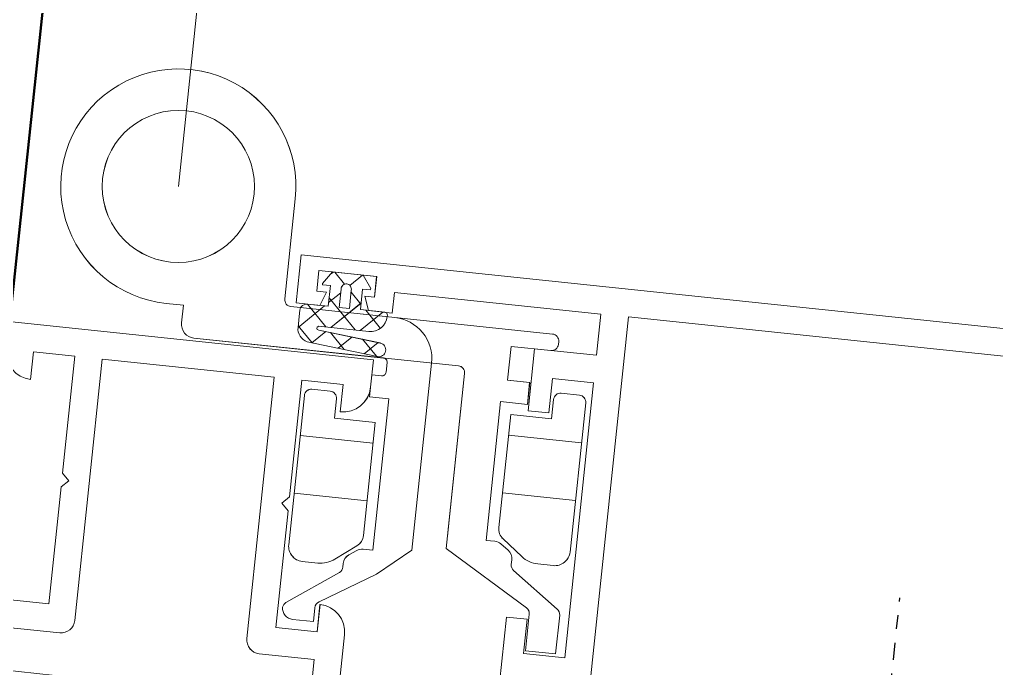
# Model space of a CAD drawing. Header units: millimetres. Extents: x 26282 to 30760, y 1404 to 4574.
# Drawn here: x 29683.1 to 29690.17, y 3457.87 to 3462.56 of the extents above; entities that cross this region are included whole.
import ezdxf

# ---------------------------------------------------------------- set-up
doc = ezdxf.new("R2010")
doc.units = ezdxf.units.MM
doc.header["$LTSCALE"] = 0.25
doc.linetypes.add('DIVIDE', pattern=[1.25, 0.5, -0.25, 0, -0.25, 0, -0.25])
for name, color, linetype, lineweight in [('AB-DUV', 4, 'Continuous', 50), ('DOĞRAMA', 30, 'Continuous', 20), ('SECTION LINE (3RDF)', 40, 'DIVIDE', 25)]:
    doc.layers.add(name, color=color, linetype=linetype, lineweight=lineweight)

# ---------------------------------------------------------------- blocks, each defined once
blk = doc.blocks.new('CHD60E27', base_point=(-138.6, 7.85))
at = {"color": 1, "linetype": 'Continuous'}
blk.add_line((-80.6, 56.35), (-78.6, 56.35), dxfattribs=at)
at = {"color": 40, "linetype": 'Continuous'}
for points in [[(-80.6, 29.85, -0.414213), (-82.599999, 31.85), (-80.6, 31.85), (-80.6, 34.85), (-89.1, 34.85), (-89.6, 35.35), (-90.1, 34.85), (-98.6, 34.85), (-98.6, 31.85)], [(-105.740408, 56.35), (-98.6, 56.35, -0.414213), (-96.599999, 54.350001), (-98.6, 54.35), (-98.6, 51.35), (-90.1, 51.35), (-89.6, 50.85), (-89.1, 51.35), (-80.6, 51.35), (-80.6, 54.35), (-82.6, 54.35, -0.414213), (-80.6, 56.35), (-78.6, 56.35), (-78.6, 56.35), (-78.6, 29.85)]]:
    blk.add_lwpolyline(points, format="xyb", dxfattribs=at)
blk.add_lwpolyline([(-80.6, 43.1), (-80.6, 49.35), (-99.6, 49.35, -0.414213), (-100.6, 50.35), (-100.6, 54.35), (-103.7, 54.35), (-103.7, 50.35, -0.414213), (-104.699999, 49.350001), (-113.2, 49.35), (-113.2, 36.85), (-104.7, 36.85, -0.414213), (-103.699999, 35.850001), (-103.7, 31.85), (-100.6, 31.85), (-100.6, 35.85, -0.414213), (-99.6, 36.85), (-80.6, 36.85), (-80.6, 43.1)], format="xyb", close=True, dxfattribs=at)
blk = doc.blocks.new('CHD60E28', base_point=(0, -82.8))
at = {"color": 40, "linetype": 'Continuous'}
blk.add_lwpolyline([(67, -28.30168), (67, -55.55084), (67, -82.8), (63.5, -82.8), (63.5, -81.073884), (64.5, -80.7), (64.5, -81.4), (66, -81.4), (66, -77.2), (64.5, -77.2), (64.5, -77.9), (63.5, -77.526115), (63.5, -75.8), (65, -75.8), (65, -60.8), (62, -60.8), (62, -65.3), (57.5, -65.3), (57.5, -63.8), (60, -63.8), (60, -60.8), (40, -60.8), (40, -63.8), (42.5, -63.8), (42.5, -65.3), (31.308076, -65.3)], dxfattribs=at)
blk.add_lwpolyline([(65, -43.55084), (65, -28.301681, 0.414213), (62, -25.301681), (60, -25.30168), (60, -29), (25.4, -29), (25.4, -58.8), (29.864701, -58.8), (32.462777, -63.3), (38, -63.3), (38, -58.8), (65, -58.8), (65, -43.55084)], format="xyb", close=True, dxfattribs=at)
blk = doc.blocks.new('CHD40D06', base_point=(-3.244644, -4.348007))
at = {"color": 1, "linetype": 'Continuous'}
for p, q in [((-3.233957, 1.502004), (-2.114244, 0.38229)), ((-3.143286, 0.615308), (-2.231326, 1.527269)), ((-1.5, 0.137274), (0, 1.637274)), ((-1.19341, 1.582777), (0, 0.389367)), ((-1.5, -1.984046), (0.484046, 0)), ((0.389367, 0), (1.189367, -0.8)), ((-2.94649, -1.309216), (-2.03453, -0.397255)), ((-1.5, -0.231953), (0.605442, -2.337395)), ((1.664749, -0.940617), (2.5, -0.105366)), ((-2.992329, -0.860945), (-1.872616, -1.980658)), ((1.710462, -1.321095), (2.5, -2.110633)), ((0.267971, -2.337395), (1.067971, -1.537395)), ((-2.749694, -3.23374), (-1.837734, -2.32178)), ((-1.74264, -4.348007), (0, -2.605366)), ((-1.5, -2.353274), (-0.000027, -3.853246)), ((2.317869, -2.408817), (2.5, -2.226687)), ((-2.750701, -3.223894), (-1.626587, -4.348007))]:
    blk.add_line(p, q, dxfattribs=at)
for points in [[(2.5, -0.0586), (2.5, -1.168698), (2.5, -2.278795), (1.60183, -2.919995), (1.5, -2.919995), (1.5, -2.337395), (0, -2.337395), (0, -3.848007, -0.414213), (-0.499999, -4.348007), (-0.943759, -4.348007), (-1.741907, -4.348007, -0.346314), (-2.714035, -3.582455), (-3.24205, 1.581145, -0.414213), (-2.795506, 2.129414, -0.414213), (-2.247237, 1.68287), (-1.7854, -2.833564), (-1.760746, -2.951964), (-1.679623, -2.98778), (-1.584181, -2.97584), (-1.510215, -2.854067), (-1.5, -2.668709), (-1.5, 0.781642, -0.414213), (-0.3, 1.981642), (-0.2, 1.981642, -0.414209), (0, 1.781645), (0, 0), (1.5, 0), (1.5, 0.5826), (1.60183, 0.5826), (2.5, -0.0586)], [(1.743245, -1.168703, 0.444305), (1.335038, -0.8), (0, -0.8), (0, -1.537395), (1.335028, -1.537395, 0.444305), (1.743245, -1.168703)]]:
    blk.add_lwpolyline(points, format="xyb", close=True, dxfattribs=at)
blk = doc.blocks.new('MENT')
at = {"color": 0}
for p, q in [((-265.213, -279.997), (-259.91, -279.997)), ((-274.887, -281.591), (-280.189, -281.591)), ((-265.213, -284.197), (-259.91, -284.197)), ((-274.887, -285.791), (-280.189, -285.791))]:
    blk.add_line(p, q, dxfattribs=at)
for points in [[(-268.835, -287.734), (-268.835, -275.898, 0.414214), (-269.335, -275.398), (-288.559, -275.398, -0.414214), (-289.559, -274.398), (-289.559, -273.11), (-290.827, -273.11, -2.414214), (-282.327, -264.61), (-282.327, -271.898, 0.414214), (-281.827, -272.398), (-262.811, -272.398, -0.414214), (-262.311, -272.898), (-262.311, -273.098, -0.414214), (-262.811, -273.598), (-265.692, -273.598), (-265.692, -276.051), (-264.092, -276.051), (-264.092, -277.651), (-266.035, -277.651), (-266.035, -287.734), (-265.4, -287.734, -0.155219), (-264.937, -287.881), (-264.376, -288.279, -0.243349), (-264.038, -288.932), (-264.038, -289.281, 0.24151), (-263.83, -289.687), (-260.416, -292.139, -0.260953), (-260.177, -292.565), (-260.177, -295.378), (-262.377, -295.378), (-262.377, -292.71, 0.255186), (-262.607, -292.289), (-268.835, -288.621), (-268.835, -275.898)], [(-289.559, -273.11), (-290.827, -273.11), (-289.559, -273.11), (-289.559, -274.398, 0.414214), (-288.559, -275.398), (-274.788, -275.398, -0.414214), (-274.488, -275.698), (-274.488, -276.396, -0.414214), (-274.788, -276.696), (-275.488, -276.696), (-275.488, -278.296), (-274.088, -278.296), (-274.088, -289.298), (-274.795, -289.298, 0.155219), (-275.257, -289.445), (-275.79, -289.823, 0.243349), (-276.128, -290.476), (-276.128, -290.735, -0.24262), (-276.338, -291.143), (-279.958, -293.72, 0.212984), (-280.154, -294.078), (-280.154, -294.079, 0.414214), (-279.354, -294.879), (-277.832, -294.879), (-277.832, -293.879, -0.26051), (-277.571, -293.411), (-273.652, -291.001), (-271.286, -288.998), (-271.286, -275.398, 0.414214), (-274.286, -272.398), (-281.827, -272.398, -0.414214), (-282.327, -271.898), (-282.327, -264.61, 2.414214), (-290.827, -273.11)], [(-259.91, -277.089, 0.414214), (-260.41, -276.589), (-261.743, -276.589, 0.414214), (-262.243, -277.089), (-262.243, -278.497), (-265.213, -278.497), (-265.213, -286.713, 0.233693), (-264.82, -287.507), (-263.347, -288.633, 0.164588), (-262.132, -289.044), (-261.01, -289.044, 0.414214), (-259.91, -287.944)], [(-280.189, -278.684, -0.414214), (-279.689, -278.184), (-278.356, -278.184, -0.414214), (-277.856, -278.684), (-277.856, -280.091), (-274.887, -280.091), (-274.887, -288.307, -0.233693), (-275.28, -289.102), (-276.753, -290.227, -0.164588), (-277.967, -290.638), (-279.089, -290.638, -0.414214), (-280.189, -289.538)]]:
    blk.add_lwpolyline(points, format="xyb", close=True, dxfattribs=at)
blk.add_circle((-290.827, -264.61), 5.5, dxfattribs=at)
blk.add_circle((-290.827, -264.61), 5.5, dxfattribs=at)
blk = doc.blocks.new('A$C3DEF5641')
at = {"layer": 'DOĞRAMA', "color": 163}
blk.add_line((46.495, 122.913), (46.495, 527.501), dxfattribs=at)
blk.add_arc((46.495, 122.913), 404.588, 0, 90, dxfattribs=at)
at = {"layer": 'DOĞRAMA', "color": 163, "lineweight": 25}
blk.add_blockref('MENT', (337.322, 387.522), dxfattribs=at)
at = {"layer": 'DOĞRAMA', "color": 163, "xscale": -1, "rotation": 270}
for name, p in [('CHD60E28', (55.833, 51.924)), ('CHD40D06', (56.163, 112.181)), ('CHD60E27', (13.333, 51.924))]:
    blk.add_blockref(name, p, dxfattribs=at)
blk = doc.blocks.new('A$C187D15ED')
at = {"layer": 'AB-DUV', "elevation": -134.2241}
blk.add_lwpolyline([(10113.3782, 3262.6204), (10112.0181, 3249.7684), (10109.8302, 3249.9981), (10109.1292, 3242.9441)], dxfattribs=at)
at = {"layer": 'SECTION LINE (3RDF)'}
blk.add_line((10118.3445, 3246.6854, -134.2241), (10119.0439, 3253.3488, -134.2241), dxfattribs=at)
blk.add_line((10118.3445, 3246.6854, -134.2241), (10119.0439, 3253.3488, -134.2241), dxfattribs=at)
at = {"layer": 'DOĞRAMA', "color": 163, "xscale": 0.1, "yscale": 0.1, "zscale": 0.1, "rotation": 354.0084398994581}
blk.add_blockref('A$C3DEF5641', (10107.9214, 3244.5853, 0), dxfattribs=at)
blk.add_blockref('A$C3DEF5641', (10107.9214, 3244.5853, 0), dxfattribs=at)

msp = doc.modelspace()

# ---------------------------------------------------------------- block references
at = {"layer": 'AB-DUV', "ltscale": 100}
msp.add_blockref('A$C187D15ED', (19570.4239, 205.0275, 5.1264), dxfattribs=at)

# ---------------------------------------------------------------- next in the draw order: linework, layer by layer
at = {"layer": 'DOĞRAMA', "color": 163}
msp.add_line((29684.2524, 3461.3516, 5.1264), (29688.4756, 3501.5895, 5.1264), dxfattribs=at)
msp.add_line((29684.2524, 3461.3516, 5.1264), (29688.4756, 3501.5895, 5.1264), dxfattribs=at)
at = {"layer": 'DOĞRAMA', "color": 1, "linetype": 'Continuous'}
for p, q in [((29685.3528, 3460.7164, 5.1264), (29685.3728, 3460.7327, 5.1264)), ((29685.3528, 3460.7164, 5.1264), (29685.3728, 3460.7327, 5.1264)), ((29685.4546, 3460.6447, 5.1264), (29685.3843, 3460.7314, 5.1264)), ((29685.4546, 3460.6447, 5.1264), (29685.3843, 3460.7314, 5.1264)), ((29685.492, 3460.6362, 5.1264), (29685.5838, 3460.7105, 5.1264)), ((29685.492, 3460.6362, 5.1264), (29685.5838, 3460.7105, 5.1264)), ((29685.3385, 3460.5118, 5.1264), (29685.4264, 3460.583, 5.1264)), ((29685.3385, 3460.5118, 5.1264), (29685.4264, 3460.583, 5.1264)), ((29685.5294, 3460.314, 5.1264), (29685.342, 3460.5454, 5.1264)), ((29685.5294, 3460.314, 5.1264), (29685.342, 3460.5454, 5.1264)), ((29685.5722, 3460.4995, 5.1264), (29685.501, 3460.5874, 5.1264)), ((29685.5722, 3460.4995, 5.1264), (29685.501, 3460.5874, 5.1264)), ((29685.1175, 3460.3329, 5.1264), (29685.309, 3460.488, 5.1264)), ((29685.1175, 3460.3329, 5.1264), (29685.309, 3460.488, 5.1264)), ((29685.3184, 3460.3362, 5.1264), (29685.1849, 3460.501, 5.1264)), ((29685.3184, 3460.3362, 5.1264), (29685.1849, 3460.501, 5.1264)), ((29685.3552, 3460.3323, 5.1264), (29685.5732, 3460.5089, 5.1264)), ((29685.3552, 3460.3323, 5.1264), (29685.5732, 3460.5089, 5.1264)), ((29685.5661, 3460.3102, 5.1264), (29685.731, 3460.4437, 5.1264)), ((29685.5661, 3460.3102, 5.1264), (29685.731, 3460.4437, 5.1264)), ((29685.7131, 3460.3256, 5.1264), (29685.6069, 3460.4567, 5.1264)), ((29685.7131, 3460.3256, 5.1264), (29685.6069, 3460.4567, 5.1264)), ((29685.2188, 3460.2209, 5.1264), (29685.1187, 3460.3444, 5.1264)), ((29685.2188, 3460.2209, 5.1264), (29685.1187, 3460.3444, 5.1264)), ((29685.2178, 3460.2211, 5.1264), (29685.3181, 3460.3022, 5.1264)), ((29685.2178, 3460.2211, 5.1264), (29685.3181, 3460.3022, 5.1264)), ((29685.4513, 3460.1722, 5.1264), (29685.3516, 3460.2952, 5.1264)), ((29685.4513, 3460.1722, 5.1264), (29685.3516, 3460.2952, 5.1264)), ((29685.4072, 3460.1814, 5.1264), (29685.5074, 3460.2626, 5.1264)), ((29685.4072, 3460.1814, 5.1264), (29685.5074, 3460.2626, 5.1264)), ((29685.6838, 3460.1235, 5.1264), (29685.5841, 3460.2465, 5.1264)), ((29685.6838, 3460.1235, 5.1264), (29685.5841, 3460.2465, 5.1264)), ((29685.5965, 3460.1417, 5.1264), (29685.6967, 3460.2229, 5.1264)), ((29685.5965, 3460.1417, 5.1264), (29685.6967, 3460.2229, 5.1264)), ((29685.6423, 3459.8998, 5.1264), (29685.6631, 3460.0987, 5.1264)), ((29685.6423, 3459.8998, 5.1264), (29685.6631, 3460.0987, 5.1264))]:
    msp.add_line(p, q, dxfattribs=at)
at = {"layer": 'DOĞRAMA', "color": 0}
for p, q in [((29685.6604, 3459.4964, 5.1264), (29685.1331, 3459.5517, 5.1264)), ((29685.6604, 3459.4964, 5.1264), (29685.1331, 3459.5517, 5.1264)), ((29686.6392, 3459.554, 5.1264), (29687.1665, 3459.4986, 5.1264)), ((29686.6392, 3459.554, 5.1264), (29687.1665, 3459.4986, 5.1264)), ((29685.6166, 3459.0787, 5.1264), (29685.0893, 3459.134, 5.1264)), ((29685.6166, 3459.0787, 5.1264), (29685.0893, 3459.134, 5.1264)), ((29686.5954, 3459.1363, 5.1264), (29687.1227, 3459.0809, 5.1264)), ((29686.5954, 3459.1363, 5.1264), (29687.1227, 3459.0809, 5.1264))]:
    msp.add_line(p, q, dxfattribs=at)
at = {"layer": 'DOĞRAMA', "color": 0, "elevation": 5.1264}
for points in [[(29686.1982, 3458.8223), (29686.3217, 3459.9994, 0.414214), (29686.2772, 3460.0544), (29684.3653, 3460.255, -0.414214), (29684.2763, 3460.3649), (29684.2898, 3460.493), (29684.1637, 3460.5063, -2.414214), (29685.0978, 3461.2629), (29685.0217, 3460.5381, 0.414214), (29685.0662, 3460.4831), (29686.9574, 3460.2846, -0.414214), (29687.0019, 3460.2297), (29686.9998, 3460.2098, -0.414214), (29686.9449, 3460.1653), (29686.6583, 3460.1953), (29686.6327, 3459.9514), (29686.7919, 3459.9347), (29686.7752, 3459.7756), (29686.5819, 3459.7959), (29686.4767, 3458.793), (29686.5398, 3458.7864, -0.155219), (29686.5843, 3458.767), (29686.636, 3458.7216, -0.243349), (29686.6628, 3458.6531), (29686.6591, 3458.6184, 0.24151), (29686.6756, 3458.5758), (29686.9895, 3458.2963, -0.260953), (29687.0088, 3458.2514), (29686.9795, 3457.9717), (29686.7607, 3457.9947), (29686.7885, 3458.2601, 0.255186), (29686.7701, 3458.3043), (29686.1889, 3458.7341), (29686.3217, 3459.9994)], [(29684.2898, 3460.493), (29684.1637, 3460.5063), (29684.2898, 3460.493), (29684.2763, 3460.3649, 0.414214), (29684.3653, 3460.255), (29685.7349, 3460.1113, -0.414214), (29685.7616, 3460.0783), (29685.7543, 3460.0089, -0.414214), (29685.7213, 3459.9822), (29685.6517, 3459.9895), (29685.635, 3459.8304), (29685.7742, 3459.8158), (29685.6594, 3458.7216), (29685.5891, 3458.7289, 0.155219), (29685.5416, 3458.7191), (29685.4846, 3458.6871, 0.243349), (29685.4442, 3458.6257), (29685.4415, 3458.5999, -0.24262), (29685.4164, 3458.5616), (29685.0294, 3458.3431, 0.212984), (29685.0062, 3458.3096), (29685.0062, 3458.3094, 0.414214), (29685.0774, 3458.2215), (29685.2288, 3458.2056), (29685.2392, 3458.305, -0.26051), (29685.2701, 3458.3489), (29685.685, 3458.5477), (29685.9412, 3458.7222), (29686.0832, 3460.0747, 0.414214), (29685.8161, 3460.4044), (29685.0662, 3460.4831, -0.414214), (29685.0217, 3460.5381), (29685.0978, 3461.2629, 2.414214), (29684.1637, 3460.5063)], [(29686.1982, 3458.8223), (29686.3217, 3459.9994, 0.414214), (29686.2772, 3460.0544), (29684.3653, 3460.255, -0.414214), (29684.2763, 3460.3649), (29684.2898, 3460.493), (29684.1637, 3460.5063, -2.414214), (29685.0978, 3461.2629), (29685.0217, 3460.5381, 0.414214), (29685.0662, 3460.4831), (29686.9574, 3460.2846, -0.414214), (29687.0019, 3460.2297), (29686.9998, 3460.2098, -0.414214), (29686.9449, 3460.1653), (29686.6583, 3460.1953), (29686.6327, 3459.9514), (29686.7919, 3459.9347), (29686.7752, 3459.7756), (29686.5819, 3459.7959), (29686.4767, 3458.793), (29686.5398, 3458.7864, -0.155219), (29686.5843, 3458.767), (29686.636, 3458.7216, -0.243349), (29686.6628, 3458.6531), (29686.6591, 3458.6184, 0.24151), (29686.6756, 3458.5758), (29686.9895, 3458.2963, -0.260953), (29687.0088, 3458.2514), (29686.9795, 3457.9717), (29686.7607, 3457.9947), (29686.7885, 3458.2601, 0.255186), (29686.7701, 3458.3043), (29686.1889, 3458.7341), (29686.3217, 3459.9994)], [(29684.2898, 3460.493), (29684.1637, 3460.5063), (29684.2898, 3460.493), (29684.2763, 3460.3649, 0.414214), (29684.3653, 3460.255), (29685.7349, 3460.1113, -0.414214), (29685.7616, 3460.0783), (29685.7543, 3460.0089, -0.414214), (29685.7213, 3459.9822), (29685.6517, 3459.9895), (29685.635, 3459.8304), (29685.7742, 3459.8158), (29685.6594, 3458.7216), (29685.5891, 3458.7289, 0.155219), (29685.5416, 3458.7191), (29685.4846, 3458.6871, 0.243349), (29685.4442, 3458.6257), (29685.4415, 3458.5999, -0.24262), (29685.4164, 3458.5616), (29685.0294, 3458.3431, 0.212984), (29685.0062, 3458.3096), (29685.0062, 3458.3094, 0.414214), (29685.0774, 3458.2215), (29685.2288, 3458.2056), (29685.2392, 3458.305, -0.26051), (29685.2701, 3458.3489), (29685.685, 3458.5477), (29685.9412, 3458.7222), (29686.0832, 3460.0747, 0.414214), (29685.8161, 3460.4044), (29685.0662, 3460.4831, -0.414214), (29685.0217, 3460.5381), (29685.0978, 3461.2629, 2.414214), (29684.1637, 3460.5063)], [(29685.1635, 3459.8409, -0.414214), (29685.2184, 3459.8854), (29685.351, 3459.8715, -0.414214), (29685.3955, 3459.8165), (29685.3808, 3459.6766), (29685.6761, 3459.6456), (29685.5903, 3458.8285, -0.233693), (29685.543, 3458.7536), (29685.3847, 3458.657, -0.164588), (29685.2596, 3458.6288), (29685.1481, 3458.6405, -0.414214), (29685.0502, 3458.7614)], [(29685.1635, 3459.8409, -0.414214), (29685.2184, 3459.8854), (29685.351, 3459.8715, -0.414214), (29685.3955, 3459.8165), (29685.3808, 3459.6766), (29685.6761, 3459.6456), (29685.5903, 3458.8285, -0.233693), (29685.543, 3458.7536), (29685.3847, 3458.657, -0.164588), (29685.2596, 3458.6288), (29685.1481, 3458.6405, -0.414214), (29685.0502, 3458.7614)], [(29687.1969, 3459.7878, 0.414214), (29687.1524, 3459.8427), (29687.0198, 3459.8567, 0.414214), (29686.9649, 3459.8122), (29686.9502, 3459.6722), (29686.6549, 3459.7032), (29686.5691, 3458.8861, 0.233693), (29686.5999, 3458.803), (29686.7346, 3458.6756, 0.164588), (29686.8511, 3458.6221), (29686.9627, 3458.6104, 0.414214), (29687.0836, 3458.7083)], [(29687.1969, 3459.7878, 0.414214), (29687.1524, 3459.8427), (29687.0198, 3459.8567, 0.414214), (29686.9649, 3459.8122), (29686.9502, 3459.6722), (29686.6549, 3459.7032), (29686.5691, 3458.8861, 0.233693), (29686.5999, 3458.803), (29686.7346, 3458.6756, 0.164588), (29686.8511, 3458.6221), (29686.9627, 3458.6104, 0.414214), (29687.0836, 3458.7083)]]:
    msp.add_lwpolyline(points, format="xyb", close=True, dxfattribs=at)
at = {"layer": 'DOĞRAMA', "color": 40, "linetype": 'Continuous', "elevation": 5.1264}
msp.add_lwpolyline([(29690.5596, 3460.2886), (29687.8495, 3460.5731), (29685.1395, 3460.8575), (29685.103, 3460.5094), (29685.2746, 3460.4914), (29685.3222, 3460.5869), (29685.2526, 3460.5943), (29685.2683, 3460.7434), (29685.686, 3460.6996), (29685.6703, 3460.5504), (29685.6007, 3460.5577), (29685.6275, 3460.4544), (29685.7991, 3460.4363), (29685.8148, 3460.5855), (29687.3066, 3460.429), (29687.2753, 3460.1306), (29686.8277, 3460.1776), (29686.7808, 3459.73), (29686.93, 3459.7144), (29686.956, 3459.963), (29687.2544, 3459.9317), (29687.0456, 3457.9426), (29686.7473, 3457.9739), (29686.7734, 3458.2226), (29686.6242, 3458.2382), (29686.5074, 3457.1251)], dxfattribs=at)
msp.add_lwpolyline([(29690.5596, 3460.2886), (29687.8495, 3460.5731), (29685.1395, 3460.8575), (29685.103, 3460.5094), (29685.2746, 3460.4914), (29685.3222, 3460.5869), (29685.2526, 3460.5943), (29685.2683, 3460.7434), (29685.686, 3460.6996), (29685.6703, 3460.5504), (29685.6007, 3460.5577), (29685.6275, 3460.4544), (29685.7991, 3460.4363), (29685.8148, 3460.5855), (29687.3066, 3460.429), (29687.2753, 3460.1306), (29686.8277, 3460.1776), (29686.7808, 3459.73), (29686.93, 3459.7144), (29686.956, 3459.963), (29687.2544, 3459.9317), (29687.0456, 3457.9426), (29686.7473, 3457.9739), (29686.7734, 3458.2226), (29686.6242, 3458.2382), (29686.5074, 3457.1251)], dxfattribs=at)
at = {"layer": 'DOĞRAMA', "color": 1, "linetype": 'Continuous', "elevation": 5.1264}
for points in [[(29685.5884, 3460.71), (29685.478, 3460.7216), (29685.3676, 3460.7332), (29685.2945, 3460.6506), (29685.2934, 3460.6404), (29685.3513, 3460.6344), (29685.3357, 3460.4852), (29685.1854, 3460.5009, 0.414213), (29685.1305, 3460.4564), (29685.1259, 3460.4123), (29685.1175, 3460.3329, 0.346314), (29685.1835, 3460.2283), (29685.6916, 3460.1218, 0.414213), (29685.7507, 3460.1605, 0.414213), (29685.7121, 3460.2197), (29685.2677, 3460.3128), (29685.2562, 3460.3165), (29685.2535, 3460.3249), (29685.2556, 3460.3343), (29685.2685, 3460.3404), (29685.2871, 3460.3395), (29685.6302, 3460.3034, 0.414213), (29685.7621, 3460.4103), (29685.7631, 3460.4202, 0.414209), (29685.7453, 3460.4422), (29685.5681, 3460.4608), (29685.5838, 3460.61), (29685.6417, 3460.6039), (29685.6428, 3460.614), (29685.5884, 3460.71)], [(29685.5884, 3460.71), (29685.478, 3460.7216), (29685.3676, 3460.7332), (29685.2945, 3460.6506), (29685.2934, 3460.6404), (29685.3513, 3460.6344), (29685.3357, 3460.4852), (29685.1854, 3460.5009, 0.414213), (29685.1305, 3460.4564), (29685.1259, 3460.4123), (29685.1175, 3460.3329, 0.346314), (29685.1835, 3460.2283), (29685.6916, 3460.1218, 0.414213), (29685.7507, 3460.1605, 0.414213), (29685.7121, 3460.2197), (29685.2677, 3460.3128), (29685.2562, 3460.3165), (29685.2535, 3460.3249), (29685.2556, 3460.3343), (29685.2685, 3460.3404), (29685.2871, 3460.3395), (29685.6302, 3460.3034, 0.414213), (29685.7621, 3460.4103), (29685.7631, 3460.4202, 0.414209), (29685.7453, 3460.4422), (29685.5681, 3460.4608), (29685.5838, 3460.61), (29685.6417, 3460.6039), (29685.6428, 3460.614), (29685.5884, 3460.71)], [(29685.4701, 3460.6464, -0.444305), (29685.5025, 3460.6019), (29685.4886, 3460.4691), (29685.4152, 3460.4768), (29685.4292, 3460.6096, -0.444305), (29685.4701, 3460.6464)], [(29685.4701, 3460.6464, -0.444305), (29685.5025, 3460.6019), (29685.4886, 3460.4691), (29685.4152, 3460.4768), (29685.4292, 3460.6096, -0.444305), (29685.4701, 3460.6464)]]:
    msp.add_lwpolyline(points, format="xyb", close=True, dxfattribs=at)
at = {"layer": 'DOĞRAMA', "color": 40, "linetype": 'Continuous', "elevation": 5.1264}
for points in [[(29689.0221, 3460.2489), (29690.5387, 3460.0897, -0.414213), (29690.8057, 3459.7601), (29690.7848, 3459.5611), (29690.417, 3459.5997), (29690.0559, 3456.1587), (29687.0922, 3456.4697), (29687.1388, 3456.9137), (29686.7183, 3457.2191), (29686.7761, 3457.7698), (29687.2237, 3457.7228), (29687.5055, 3460.4081), (29689.0221, 3460.2489)], [(29689.0221, 3460.2489), (29690.5387, 3460.0897, -0.414213), (29690.8057, 3459.7601), (29690.7848, 3459.5611), (29690.417, 3459.5997), (29690.0559, 3456.1587), (29687.0922, 3456.4697), (29687.1388, 3456.9137), (29686.7183, 3457.2191), (29686.7761, 3457.7698), (29687.2237, 3457.7228), (29687.5055, 3460.4081), (29689.0221, 3460.2489)], [(29684.3245, 3460.0381), (29684.9461, 3459.9729), (29684.7478, 3458.0832, 0.414213), (29684.8368, 3457.9733), (29685.2346, 3457.9316), (29685.2022, 3457.6233), (29684.8044, 3457.665, 0.414213), (29684.6945, 3457.576), (29684.6058, 3456.7307), (29683.3626, 3456.8611), (29683.4514, 3457.7065, 0.414213), (29683.3623, 3457.8164), (29682.9645, 3457.8581), (29682.9969, 3458.1664), (29683.3947, 3458.1247, 0.414213), (29683.5046, 3458.2137), (29683.7029, 3460.1033), (29684.3245, 3460.0381)], [(29684.3245, 3460.0381), (29684.9461, 3459.9729), (29684.7478, 3458.0832, 0.414213), (29684.8368, 3457.9733), (29685.2346, 3457.9316), (29685.2022, 3457.6233), (29684.8044, 3457.665, 0.414213), (29684.6945, 3457.576), (29684.6058, 3456.7307), (29683.3626, 3456.8611), (29683.4514, 3457.7065, 0.414213), (29683.3623, 3457.8164), (29682.9645, 3457.8581), (29682.9969, 3458.1664), (29683.3947, 3458.1247, 0.414213), (29683.5046, 3458.2137), (29683.7029, 3460.1033), (29684.3245, 3460.0381)]]:
    msp.add_lwpolyline(points, format="xyb", close=True, dxfattribs=at)
for points in [[(29685.3799, 3457.3995), (29685.4544, 3458.1096, 0.414213), (29685.2764, 3458.3294), (29685.2555, 3458.1305), (29684.9571, 3458.1618), (29685.0458, 3459.0072), (29685.0013, 3459.0621), (29685.0563, 3459.1066), (29685.145, 3459.952), (29685.4434, 3459.9207), (29685.4225, 3459.7218, 0.414213), (29685.6423, 3459.8998), (29685.6631, 3460.0987), (29685.6631, 3460.0987), (29683.0276, 3460.3753)], [(29685.3799, 3457.3995), (29685.4544, 3458.1096, 0.414213), (29685.2764, 3458.3294), (29685.2555, 3458.1305), (29684.9571, 3458.1618), (29685.0458, 3459.0072), (29685.0013, 3459.0621), (29685.0563, 3459.1066), (29685.145, 3459.952), (29685.4434, 3459.9207), (29685.4225, 3459.7218, 0.414213), (29685.6423, 3459.8998), (29685.6631, 3460.0987), (29685.6631, 3460.0987), (29683.0276, 3460.3753)], [(29683.0067, 3460.1764, 0.414213), (29683.1848, 3459.9566), (29683.2057, 3460.1555), (29683.504, 3460.1242), (29683.4153, 3459.2789), (29683.4598, 3459.2239), (29683.4049, 3459.1794), (29683.3161, 3458.334), (29683.0178, 3458.3654)], [(29683.0067, 3460.1764, 0.414213), (29683.1848, 3459.9566), (29683.2057, 3460.1555), (29683.504, 3460.1242), (29683.4153, 3459.2789), (29683.4598, 3459.2239), (29683.4049, 3459.1794), (29683.3161, 3458.334), (29683.0178, 3458.3654)]]:
    msp.add_lwpolyline(points, format="xyb", dxfattribs=at)
at = {"layer": 'DOĞRAMA', "color": 0}
msp.add_circle((29684.2524, 3461.3516, 5.1264), 0.55, dxfattribs=at)
msp.add_circle((29684.2524, 3461.3516, 5.1264), 0.55, dxfattribs=at)
msp.add_circle((29684.2524, 3461.3516, 5.1264), 0.55, dxfattribs=at)
msp.add_circle((29684.2524, 3461.3516, 5.1264), 0.55, dxfattribs=at)
at = {"layer": 'DOĞRAMA', "color": 163}
msp.add_arc((29684.2524, 3461.3516, 5.1264), 40.4588, 354.00844, 84.00844, dxfattribs=at)
msp.add_arc((29684.2524, 3461.3516, 5.1264), 40.4588, 354.00844, 84.00844, dxfattribs=at)

doc.saveas('drawing.dxf')
